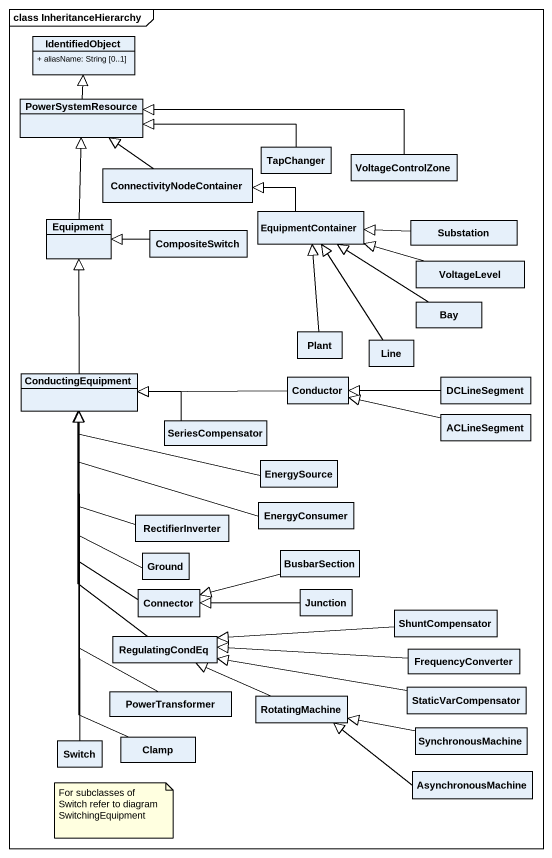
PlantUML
@startuml
mainframe class InheritanceHierarchy
hide circle
hide empty members
skinparam classAttributeIconSize 0
class IdentifiedObject {
  + aliasName: String [0..1]
}
class PowerSystemResource
class TapChanger
class VoltageControlZone
class ConnectivityNodeContainer
class Equipment
class CompositeSwitch
class EquipmentContainer
class Substation
class VoltageLevel
class Bay
class Plant
class Line
class ConductingEquipment
class Conductor
class DCLineSegment
class SeriesCompensator
class ACLineSegment
class EnergySource
class RectifierInverter
class EnergyConsumer
class Ground
class BusbarSection
class Connector
class Junction
class ShuntCompensator
class RegulatingCondEq
class FrequencyConverter
class PowerTransformer
class StaticVarCompensator
class RotatingMachine
class SynchronousMachine
class Switch
class Clamp
class AsynchronousMachine
PowerSystemResource -up-|> IdentifiedObject
TapChanger -left-|> PowerSystemResource
VoltageControlZone -left-|> PowerSystemResource
ConnectivityNodeContainer -up-|> PowerSystemResource
Equipment -up-|> PowerSystemResource
CompositeSwitch -left-|> Equipment
EquipmentContainer -left-|> ConnectivityNodeContainer
Substation -left-|> EquipmentContainer
VoltageLevel -left-|> EquipmentContainer
Bay -up-|> EquipmentContainer
Plant -up-|> EquipmentContainer
Line -up-|> EquipmentContainer
ConductingEquipment -up-|> Equipment
Conductor -left-|> ConductingEquipment
DCLineSegment -left-|> Conductor
SeriesCompensator -left-|> ConductingEquipment
ACLineSegment -left-|> Conductor
EnergySource -left-|> ConductingEquipment
RectifierInverter -up-|> ConductingEquipment
EnergyConsumer -left-|> ConductingEquipment
Ground -up-|> ConductingEquipment
BusbarSection -left-|> Connector
Connector -up-|> ConductingEquipment
Junction -left-|> Connector
ShuntCompensator -left-|> RegulatingCondEq
RegulatingCondEq -up-|> ConductingEquipment
FrequencyConverter -left-|> RegulatingCondEq
PowerTransformer -up-|> ConductingEquipment
StaticVarCompensator -left-|> RegulatingCondEq
RotatingMachine -left-|> RegulatingCondEq
SynchronousMachine -left-|> RotatingMachine
Switch -up-|> ConductingEquipment
Clamp -up-|> ConductingEquipment
AsynchronousMachine -left-|> RotatingMachine
note as N1
  For subclasses of Switch refer to diagram SwitchingEquipment
end note
@enduml
